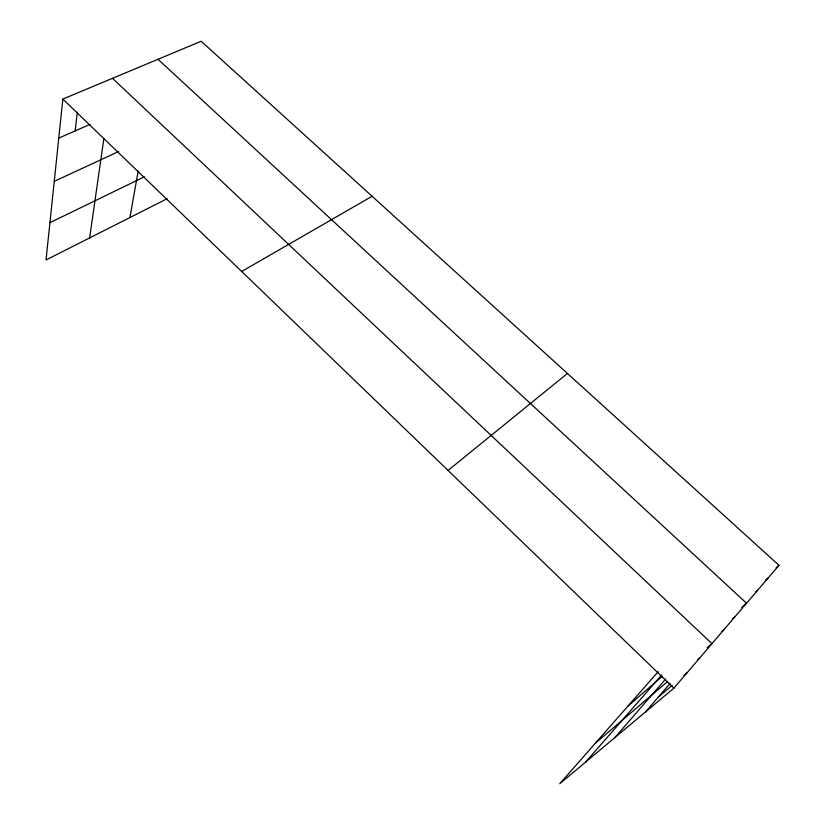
<?xml version="1.0" encoding="UTF-8"?>
<svg xmlns="http://www.w3.org/2000/svg" width="825" height="825" viewBox="0 0 825 825"><rect width="100%" height="100%" fill="white"/><g stroke="black" fill="none" stroke-linecap="round" stroke-linejoin="round"><path stroke-width="1.24" d="M658.175 671.705L559.752 783.75L673.891 688.163L778.975 565.321L201.176 41.25L62.855 99.062L46.025 259.968L167.217 198.681M75.137 130.917L77.354 112.097M89.626 237.92L103.847 138.703M129.927 217.542L138.188 171.002M645.666 711.8L670.158 683.358M614.811 737.643L665.651 679.047M585.709 762.011L661.774 674.922M776.129 567.817L778.975 565.321M765.548 580.181L768.384 577.696M755.69 591.979L757.577 590.339M628.072 705.973L662.362 676.242M741.685 607.447L746.532 603.24L158.029 59.287M732.363 618.925L735.261 616.419M721.813 631.538L723.742 629.887M595.392 743.181L667.693 681.45M707.18 647.738L711.965 643.655L112.499 78.313M697.661 659.763L699.559 658.154M658.474 696.929L672.179 685.369M683.935 675.458L686.874 672.983M448.058 470.436L567.445 373.457M241.694 271.477L372.085 196.267M49.933 222.667L144.292 176.849M54.254 181.345L118.666 151.522M58.771 138.115L90.049 124.369M62.855 99.062L673.891 688.163"/></g></svg>
